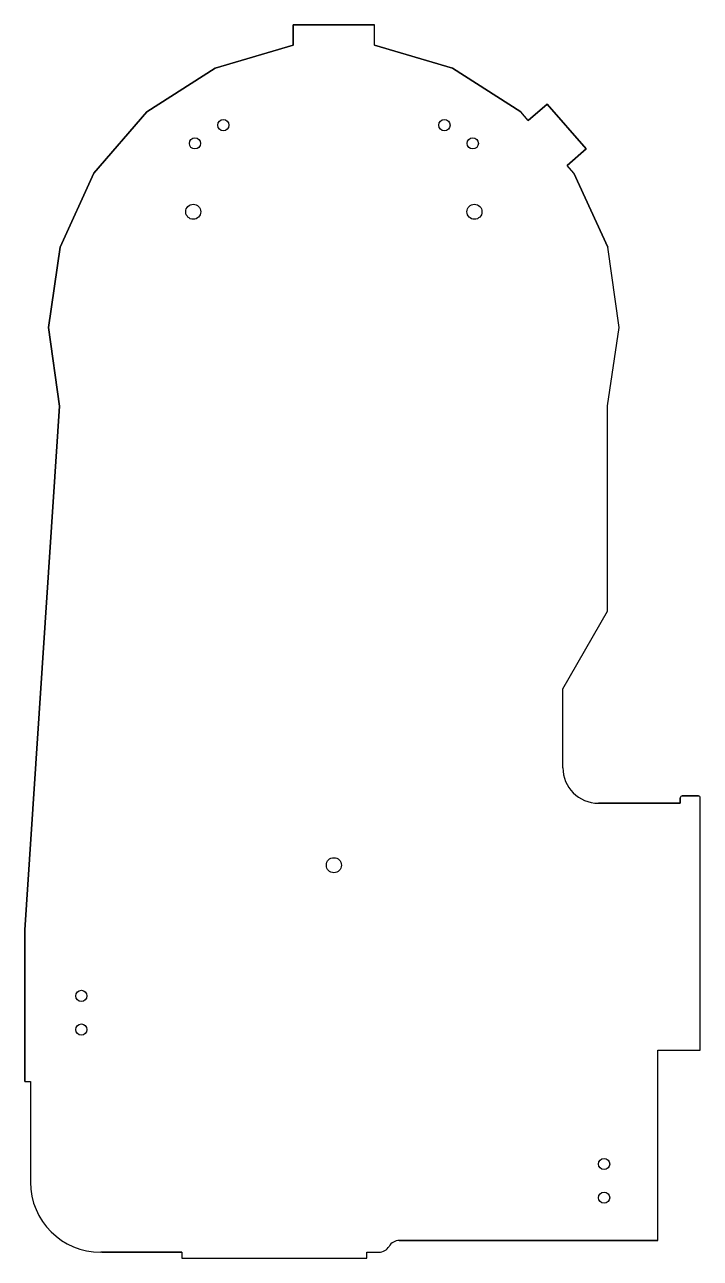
# Model space of a CAD drawing. Header units: millimetres. Extents: x -165 to 196, y -327 to 332.
import ezdxf

# ---------------------------------------------------------------- set-up
doc = ezdxf.new("R2010")
doc.units = ezdxf.units.MM
doc.layers.get('0').update_dxf_attribs({"linetype": 'CONTINUOUS'})

msp = doc.modelspace()

# ---------------------------------------------------------------- linework, layer by layer
for p, q in [((21.69, 332.2), (-21.69, 332.2)), ((-21.69, 332.2), (-21.69, 321.25)), ((-21.69, 332.2), (21.69, 332.2)), ((-21.69, 321.25), (-21.69, 332.2)), ((21.69, 321.25), (21.69, 332.2)), ((21.69, 321.25), (21.69, 332.2)), ((-21.69, 321.25), (-63.31, 309.03)), ((-63.31, 309.03), (-21.69, 321.25)), ((63.31, 309.03), (21.69, 321.25)), ((21.69, 321.25), (63.31, 309.03)), ((-63.31, 309.03), (-99.8, 285.58)), ((-99.8, 285.58), (-63.31, 309.03)), ((99.8, 285.58), (63.31, 309.03)), ((63.31, 309.03), (99.8, 285.58)), ((-99.8, 285.58), (-128.21, 252.79)), ((-128.21, 252.79), (-99.8, 285.58)), ((103.79, 280.97), (99.8, 285.58)), ((103.79, 280.97), (99.8, 285.58)), ((113.97, 289.79), (103.79, 280.97)), ((103.79, 280.97), (113.97, 289.79)), ((134.79, 265.76), (113.97, 289.79)), ((113.97, 289.79), (134.79, 265.76)), ((124.61, 256.94), (134.79, 265.76)), ((134.79, 265.76), (124.61, 256.94)), ((-128.21, 252.79), (-146.23, 213.34)), ((-146.23, 213.34), (-128.21, 252.79)), ((128.21, 252.79), (124.61, 256.94)), ((128.21, 252.79), (124.61, 256.94)), ((146.23, 213.34), (128.21, 252.79)), ((128.21, 252.79), (146.23, 213.34)), ((-146.23, 213.34), (-152.4, 170.4)), ((-152.4, 170.4), (-146.23, 213.34)), ((152.4, 170.4), (146.23, 213.34)), ((152.4, 170.4), (146.23, 213.34)), ((-152.4, 170.4), (-146.5, 128.39)), ((-146.5, 128.39), (-152.4, 170.4)), ((146.2, 128.48), (152.4, 170.4)), ((146.2, 128.48), (152.4, 170.4)), ((-146.5, 128.39), (-165.1, -151.6)), ((-165.1, -151.6), (-146.5, 128.39)), ((146.2, 18.7), (146.2, 128.48)), ((146.2, 18.7), (146.2, 128.48)), ((122.3, -22.8), (146.2, 18.7)), ((122.3, -22.8), (146.2, 18.7)), ((122.3, -64.9), (122.3, -22.8)), ((122.3, -64.9), (122.3, -22.8)), ((185, -83.9), (141.3, -83.9)), ((141.3, -83.9), (185, -83.9)), ((185, -81), (185, -83.9)), ((185, -83.9), (185, -81)), ((194.7, -80), (186, -80)), ((186, -80), (194.7, -80)), ((195.7, -215.9), (195.7, -81)), ((195.7, -215.9), (195.7, -81)), ((-165.1, -151.6), (-165.1, -232.6)), ((-165.1, -232.6), (-165.1, -151.6)), ((173, -317.6), (173, -215.9)), ((173, -215.9), (195.7, -215.9)), ((173, -215.9), (195.7, -215.9)), ((173, -317.6), (173, -215.9)), ((-165.1, -232.6), (-162, -232.6)), ((-165.1, -232.6), (-162, -232.6)), ((-162, -232.6), (-162, -286.4)), ((34.92, -317.6), (173, -317.6)), ((173, -317.6), (34.92, -317.6)), ((-81.1, -323.9), (-124.5, -323.9)), ((-123.88, -323.9), (-81.1, -323.9)), ((-81.1, -323.9), (-81.1, -327.11)), ((-81.1, -323.9), (-81.1, -327.11)), ((-81.1, -327.11), (17.53, -327.11)), ((-81.1, -327.11), (17.53, -327.11)), ((17.53, -323.9), (24.02, -323.86)), ((17.53, -327.11), (17.53, -323.9)), ((17.53, -327.11), (17.53, -323.9))]:
    msp.add_line(p, q)
for centre, radius in [((-59.03, 278.49), 3), ((-59.03, 278.49), 3), ((59.03, 278.49), 3), ((59.03, 278.49), 3), ((-74.17, 268.76), 3), ((-74.17, 268.76), 3), ((74.17, 268.76), 3), ((74.17, 268.76), 3), ((-75.1, 232.2), 4), ((-75.1, 232.2), 4), ((75.1, 232.2), 4), ((75.1, 232.2), 4), ((0, -117), 4), ((0, -117), 4), ((-134.85, -186.85), 3), ((-134.85, -186.85), 3), ((-134.85, -204.85), 3), ((-134.85, -204.85), 3), ((144.3, -276.7), 3), ((144.3, -276.7), 3), ((144.3, -294.7), 3), ((144.3, -294.7), 3)]:
    msp.add_circle(centre, radius)
for centre, radius, start, end in [((141.3, -64.9), 19, 180, 270), ((141.3, -64.9), 19, 180, 270), ((186, -81), 1, 90, 180), ((186, -81), 1, 90, 180), ((194.7, -81), 1, 0, 90), ((194.7, -81), 1, 0, 90), ((-124.5, -286.4), 37.5, 180, 270), ((23.98, -317.46), 6.4, 270.35058, 329.53229), ((34.92, -323.9), 6.3, 90, 149.53229), ((34.92, -323.9), 6.3, 90, 149.53229)]:
    msp.add_arc(centre, radius, start, end)

doc.saveas('drawing.dxf')
